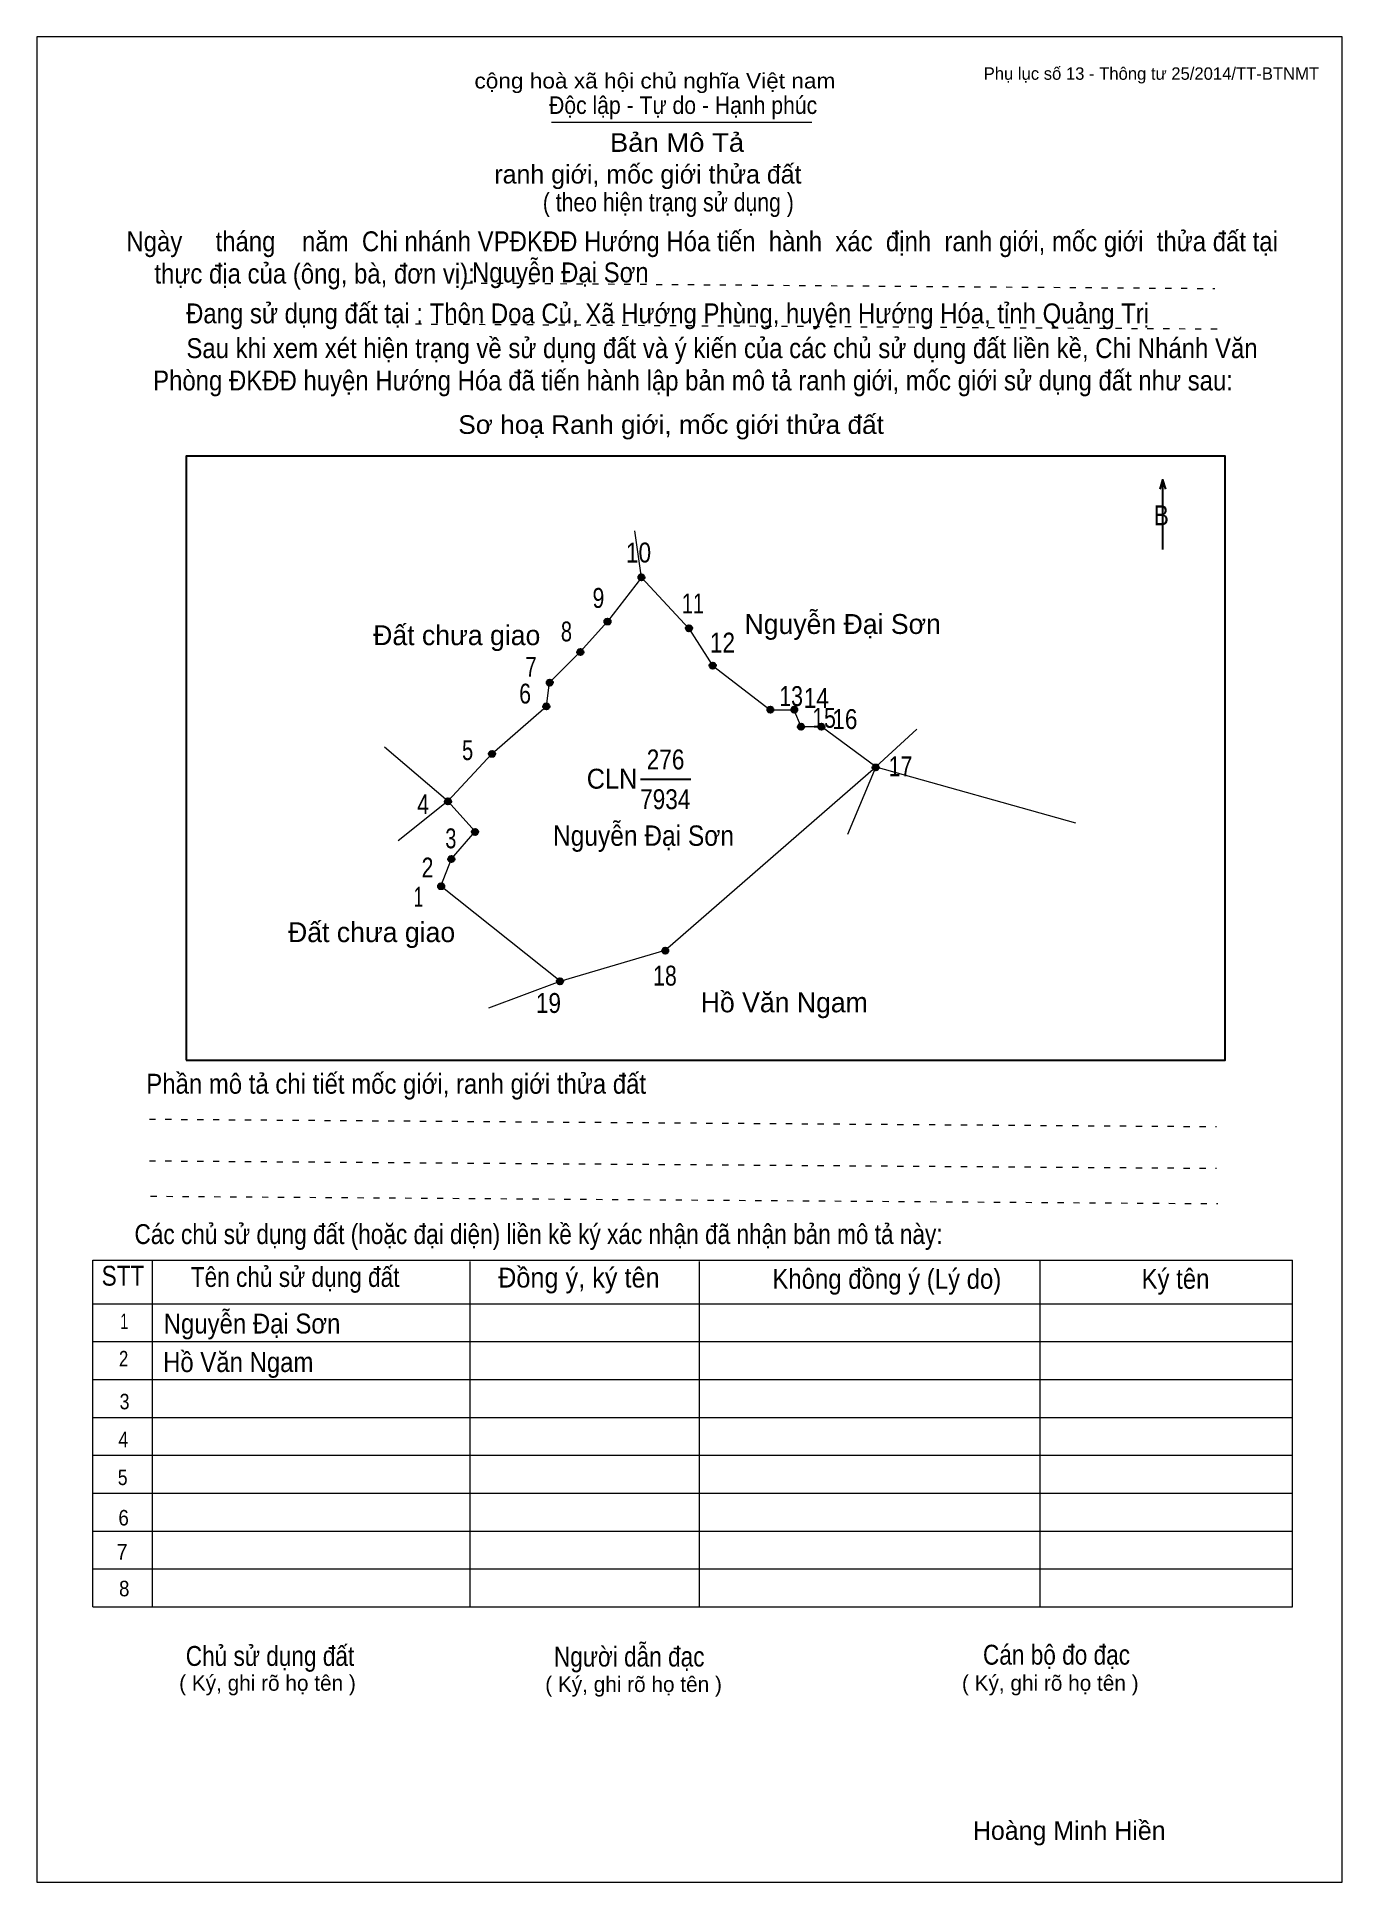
# Model space of a CAD drawing. Header units: centimetres. Extents: x 0 to 21, y 0 to 29.7.
import ezdxf
from ezdxf.enums import TextEntityAlignment as Align

# ---------------------------------------------------------------- set-up
doc = ezdxf.new("R2010")
doc.units = ezdxf.units.CM
doc.header["$LTSCALE"] = 0.13
doc.linetypes.add('DOTTED', pattern=[1.5, 0.3, -1.2])
for name, color, linetype, lineweight in [('1', 7, 'Continuous', 13), ('32', 7, 'Continuous', 25), ('33', 7, 'Continuous', 25), ('6', 7, 'Continuous', 13), ('62', 7, 'Continuous', 13)]:
    doc.layers.add(name, color=color, linetype=linetype, lineweight=lineweight)
for name, color, linetype in [('2', 7, 'Continuous'), ('34', 7, 'Continuous'), ('63', 7, 'Continuous')]:
    doc.layers.add(name, color=color, linetype=linetype)

msp = doc.modelspace()

# ---------------------------------------------------------------- hatches: boundary and pattern name
at = {"layer": '32'}
for points in [[(9.7769, 21, 1), (9.6769, 21, 1)], [(9.2307, 20.2899, 1), (9.1307, 20.2899, 1)], [(10.5416, 20.1807, 1), (10.4416, 20.1807, 1)], [(8.7937, 19.7983, 1), (8.6937, 19.7983, 1)], [(10.9239, 19.5798, 1), (10.8239, 19.5798, 1)], [(8.3021, 19.3067, 1), (8.2021, 19.3067, 1)], [(8.2475, 18.9244, 1), (8.1475, 18.9244, 1)], [(11.8525, 18.8697, 1), (11.7525, 18.8697, 1)], [(12.2349, 18.8697, 1), (12.1349, 18.8697, 1)], [(12.3441, 18.5966, 1), (12.2441, 18.5966, 1)], [(12.6718, 18.5966, 1), (12.5718, 18.5966, 1)], [(7.3735, 18.1597, 1), (7.2735, 18.1597, 1)], [(13.5458, 17.9412, 1), (13.4458, 17.9412, 1)], [(6.6634, 17.395, 1), (6.5634, 17.395, 1)], [(7.1004, 16.9034, 1), (7.0004, 16.9034, 1)], [(6.7181, 16.4664, 1), (6.6181, 16.4664, 1)], [(6.5542, 16.0294, 1), (6.4542, 16.0294, 1)], [(10.1592, 14.9916, 1), (10.0592, 14.9916, 1)], [(8.466, 14.5, 1), (8.366, 14.5, 1)]]:
    msp.add_hatch(color=256, dxfattribs=at).paths.add_polyline_path(points)

# ---------------------------------------------------------------- linework, layer by layer
at = {"layer": '1'}
msp.add_lwpolyline([(21, 0), (21, 29.7), (0, 29.7), (0, 0)], close=True, dxfattribs=at)
at = {"layer": '32'}
for centre in [(9.7269, 21), (9.1807, 20.2899), (10.4916, 20.1807), (8.7437, 19.7983), (10.8739, 19.5798), (8.2521, 19.3067), (8.1975, 18.9244), (11.8025, 18.8697), (12.1849, 18.8697), (12.2941, 18.5966), (12.6218, 18.5966), (7.3235, 18.1597), (13.4958, 17.9412), (6.6134, 17.395), (7.0504, 16.9034), (6.6681, 16.4664), (6.5042, 16.0294), (10.1092, 14.9916), (8.416, 14.5)]:
    msp.add_circle(centre, 0.05, dxfattribs=at)
at = {"layer": '33'}
msp.add_line((9.71, 17.75), (10.52, 17.75), dxfattribs=at)
at = {"layer": '6'}
for p, q in [((9.73, 21), (9.62, 21.75)), ((9.73, 21), (9.18, 20.29)), ((13.5, 17.95), (12.62, 18.6)), ((13.5, 17.95), (14.16, 18.56)), ((6.61, 17.4), (5.59, 18.27)), ((13.5, 17.95), (16.71, 17.05)), ((6.61, 17.4), (5.81, 16.76)), ((6.61, 17.4), (7.05, 16.91)), ((7.27, 14.07), (8.42, 14.5))]:
    msp.add_line(p, q, dxfattribs=at)
for points in [[(9.73, 21), (10.49, 20.18), (10.87, 19.58), (11.8, 18.87), (12.18, 18.87), (12.29, 18.6), (12.62, 18.6)], [(6.61, 17.4), (7.32, 18.16), (8.2, 18.93), (8.25, 19.31), (8.74, 19.8), (9.18, 20.29)], [(8.42, 14.5), (10.11, 15), (13.5, 17.95), (13.04, 16.86)], [(8.42, 14.5), (6.5, 16.03), (6.67, 16.47), (7.05, 16.91)]]:
    msp.add_lwpolyline(points, dxfattribs=at)
at = {"layer": '62'}
for p, q in [((8.28, 28.33), (12.47, 28.33)), ((0.9, 10.01), (20.2, 10.01)), ((0.9, 4.43), (0.9, 10.01)), ((1.86, 4.43), (1.86, 10.01)), ((6.97, 4.43), (6.97, 9.99)), ((10.66, 4.43), (10.66, 9.99)), ((16.14, 4.43), (16.14, 10.01)), ((20.2, 4.43), (20.2, 10.01)), ((0.9, 9.31), (20.2, 9.31)), ((0.9, 8.7), (20.2, 8.7)), ((0.9, 8.09), (20.2, 8.09)), ((0.9, 7.48), (20.2, 7.48)), ((0.9, 6.87), (20.2, 6.87)), ((0.9, 6.26), (20.2, 6.26)), ((0.9, 5.65), (20.2, 5.65)), ((0.9, 5.04), (20.2, 5.04)), ((0.9, 4.43), (20.2, 4.43))]:
    msp.add_line(p, q, dxfattribs=at)
at = {"layer": '62', "linetype": 'DOTTED'}
for p, q in [((6.89, 25.74), (18.95, 25.65)), ((6.09, 25.08), (19.04, 25)), ((1.81, 12.28), (18.98, 12.16)), ((1.81, 11.61), (18.98, 11.49)), ((1.83, 11.04), (19, 10.92))]:
    msp.add_line(p, q, dxfattribs=at)
at = {"layer": '62', "lineweight": 25}
for p, q in [((18.11, 22.58), (18.11, 21.45)), ((18.11, 22.57), (18.07, 22.42)), ((18.11, 22.57), (18.16, 22.42))]:
    msp.add_line(p, q, dxfattribs=at)
msp.add_lwpolyline([(2.4, 13.23), (19.12, 13.23), (19.12, 22.95), (2.4, 22.95)], close=True, dxfattribs=at)

# ---------------------------------------------------------------- texts
at = {"layer": '2', "width": 0.9}
msp.add_text('Nguyễn Đại Sơn', height=0.3277, dxfattribs=at).set_placement((9.76, 16.68), align=Align.CENTER)
at = {"layer": '32'}
for s, width, p in [('10', 0.85, (9.68, 21.24)), ('9', 0.8, (9.035, 20.51)), ('11', 0.75, (10.555, 20.42)), ('8', 0.75, (8.52, 19.97)), ('12', 0.85, (11.03, 19.79)), ('7', 0.75, (7.95, 19.4)), ('6', 0.8, (7.855, 18.97)), ('13', 0.8, (12.135, 18.93)), ('14', 0.85, (12.54, 18.9)), ('15', 0.8, (12.665, 18.58)), ('16', 0.85, (13, 18.56)), ('5', 0.75, (6.93, 18.06)), ('17', 0.8, (13.895, 17.8)), ('4', 0.8, (6.215, 17.19)), ('3', 0.75, (6.66, 16.64)), ('2', 0.8, (6.285, 16.17)), ('1', 0.65, (6.14, 15.7)), ('18', 0.8, (10.105, 14.43)), ('19', 0.85, (8.23, 13.99))]:
    msp.add_text(s, height=0.32, dxfattribs=dict(at, width=width)).set_placement(p, align=Align.CENTER)
at = {"layer": '33'}
for s, p in [('Nguyễn Đại Sơn', (12.965, 20.09)), ('Đất chưa giao', (6.755, 19.91)), ('Đất chưa giao', (5.385, 15.13)), ('Hồ Văn Ngam', (12.025, 14)), ('Hồ Văn Ngam', (12.025, 14))]:
    msp.add_text(s, height=0.32, dxfattribs=at).set_placement(p, align=Align.CENTER)
at = {"layer": '33', "width": 0.85}
for s, p in [('276', (10.115, 17.91)), ('7934', (10.11, 17.27))]:
    msp.add_text(s, height=0.32, dxfattribs=at).set_placement(p, align=Align.CENTER)
at = {"layer": '33', "width": 0.95}
msp.add_text('CLN', height=0.32, dxfattribs=at).set_placement((9.66, 17.6), align=Align.RIGHT)
at = {"layer": '34', "width": 0.9}
for s, p in [('Nguyễn Đại Sơn', (7, 25.75)), ('Nguyễn Đại Sơn', (2.04, 8.83)), ('Hồ Văn Ngam', (2.03, 8.21))]:
    msp.add_text(s, height=0.32, dxfattribs=at).set_placement(p)
at = {"layer": '62'}
for s, height, width, p in [('cộng hoà xã hội chủ nghĩa Việt nam', 0.2474, 1.1, (7.04, 28.87)), ('Độc lập - Tự do - Hạnh phúc', 0.2828, 0.9, (8.24, 28.46)), ('Bản Mô Tả', 0.3, 1.1, (9.22, 27.85)), ('( theo hiện trạng sử dụng )', 0.3, 0.85, (8.14, 26.89)), ('Ngày     tháng    năm  Chi nhánh VPĐKĐĐ Hướng Hóa tiến  hành  xác  định  ranh giới, mốc giới  thửa đất tại ', 0.32, 0.9, (1.44, 26.25)), ('thực địa của (ông, bà, đơn vị): ', 0.32, 0.9, (1.89, 25.73)), ('Đang sử dụng đất tại : Thôn Doa Củ, Xã Hướng Phùng, huyện Hướng Hóa, tỉnh Quảng Trị', 0.32, 0.9, (2.4, 25.09)), ('     Sau khi xem xét hiện trạng về sử dụng đất và ý kiến của các chủ sử dụng đất liền kề, Chi Nhánh Văn ', 0.32, 0.9, (1.87, 24.53)), ('Phòng ĐKĐĐ huyện Hướng Hóa đã tiến hành lập bản mô tả ranh giới, mốc giới sử dụng đất như sau:', 0.32, 0.9, (1.87, 24.01)), ('Sơ hoạ Ranh giới, mốc giới thửa đất', 0.3, 1.05, (6.78, 23.31)), ('B', 0.32, 0.85, (17.97, 21.84)), ('Phần mô tả chi tiết mốc giới, ranh giới thửa đất ', 0.32, 0.9, (1.76, 12.69)), ('Các chủ sử dụng đất (hoặc đại diện) liền kề ký xác nhận đã nhận bản mô tả này:', 0.32, 0.85, (1.57, 10.27))]:
    msp.add_text(s, height=height, dxfattribs=dict(at, width=width)).set_placement(p)
msp.add_text('ranh giới, mốc giới thửa đất', height=0.3, dxfattribs=at).set_placement((7.36, 27.34))
for s, height, width, p in [('STT', 0.32, 0.85, (1.385, 9.6)), ('Tên chủ sử dụng đất', 0.32, 0.85, (4.155, 9.58)), ('Đồng ý, ký tên', 0.32, 0.95, (8.72, 9.57)), ('Không đồng ý (Lý do)', 0.32, 0.9, (13.675, 9.55)), ('Ký tên', 0.32, 0.9, (18.32, 9.55)), ('1', 0.25, 0.7, (1.405, 8.9)), ('2', 0.25, 0.8, (1.395, 8.3)), ('3', 0.25, 0.85, (1.41, 7.61)), ('4', 0.25, 0.85, (1.39, 7)), ('5', 0.25, 0.85, (1.38, 6.39)), ('6', 0.25, 0.9, (1.395, 5.74)), ('7', 0.25, 0.95, (1.37, 5.19)), ('8', 0.25, 0.9, (1.405, 4.6)), ('Người dẫn đạc', 0.32, 0.85, (9.53, 3.47)), ('Chủ sử dụng đất', 0.32, 0.85, (3.75, 3.48)), ('Cán bộ đo đạc', 0.32, 0.85, (16.405, 3.5))]:
    msp.add_text(s, height=height, dxfattribs=dict(at, width=width)).set_placement(p, align=Align.CENTER)
for p in [(3.71, 3.08), (9.6, 3.06), (16.305, 3.08)]:
    msp.add_text('( Ký, ghi rõ họ tên )', height=0.25, dxfattribs=at).set_placement(p, align=Align.CENTER)
at = {"layer": '63'}
msp.add_text('Phụ lục số 13 - Thông tư 25/2014/TT-BTNMT', height=0.2, dxfattribs=at).set_placement((20.63, 29.01), align=Align.RIGHT)
msp.add_text('Hoàng Minh Hiền', height=0.3, dxfattribs=at).set_placement((16.61, 0.68), align=Align.CENTER)

doc.saveas('drawing.dxf')
